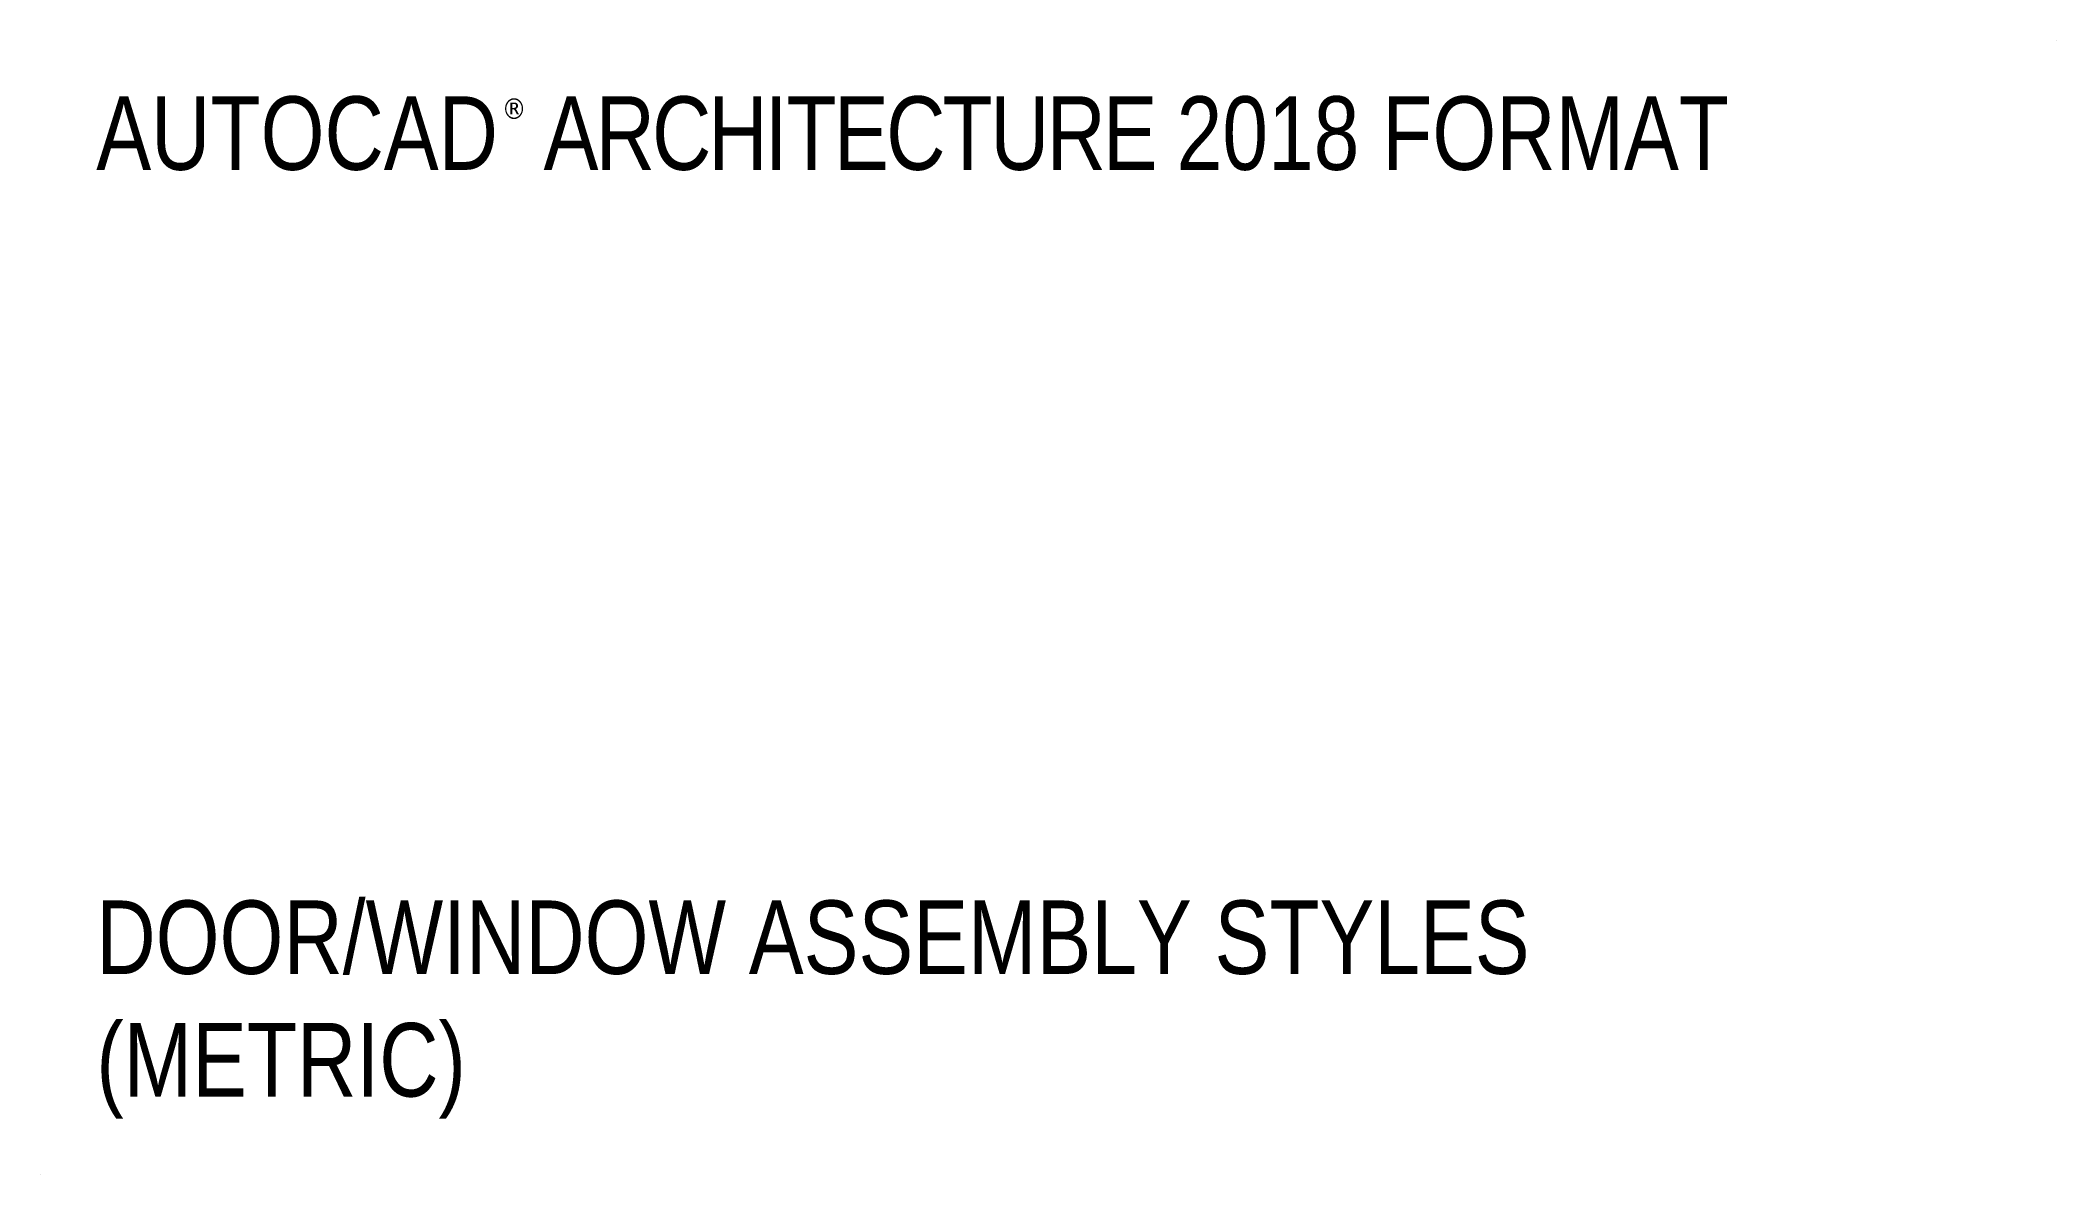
# Paper-space layout 'Plot' of a CAD drawing. Header units: millimetres. Extents: x 0 to 610, y 0 to 343.
import ezdxf

# ---------------------------------------------------------------- set-up
doc = ezdxf.new("R2010")
doc.units = ezdxf.units.MM
doc.header["$LTSCALE"] = 0.5
doc.styles.add('Title-Normal', font='arial.ttf', dxfattribs={"width": 0.75})

psp = doc.layouts.new('Plot')

# ---------------------------------------------------------------- linework, layer by layer
for p, q in [((609.6, 342.9), (609.6, 342.9)), ((0, 0), (0, 0))]:
    psp.add_line(p, q)

# ---------------------------------------------------------------- texts
at = {"color": 7, "style": 'Title-Normal'}
for s, insert, char_height, width, attachment_point in [('{\\W0.8;AUTOCAD  \\T0.95;ARCHITECTURE \\T1;2018 FORMAT}', (16.93, 325.97), 22.225, 518.1886, 1), ('{\\fTahoma|b0|i0|c0|p34;\\W1;®}', (139.48, 325.45), 6.35, 8.9553, 1), ('{\\W0.8;DOOR/WINDOW ASSEMBLY STYLES\\P(METRIC)}', (16.93, 16.93), 22.225, 474.9357, 7)]:
    psp.add_mtext(s, dxfattribs=dict(at, insert=insert, char_height=char_height, width=width, attachment_point=attachment_point))

doc.saveas('drawing.dxf')
